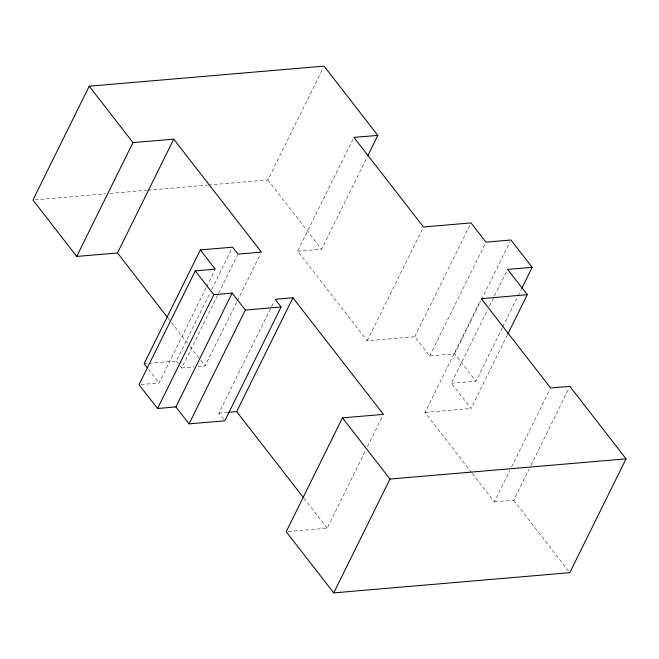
<?xml version="1.0" encoding="UTF-8"?>
<svg xmlns="http://www.w3.org/2000/svg" width="659" height="659" viewBox="0 0 659 659"><rect width="100%" height="100%" fill="white"/><g stroke="black" fill="none" stroke-linecap="round" stroke-linejoin="round"><path stroke-width="0.49" stroke-dasharray="3.29 2.47" d="M141.001 384.543L159.025 383.003L206.209 287.53M206.662 286.616L214.834 270.091M149.123 363.307L176.332 361.017L209.9 293.082M211.72 289.408L231.68 249.02M208.343 185.031L267.834 179.948L323.19 67.951M179.915 365.646L181.703 367.961L237.512 255.049M198.021 366.552L205.155 365.934L236.919 301.674M237.372 300.751L260.511 253.937M502.24 327.943L475.93 381.182L454.677 353.809L429.693 356.017L414.758 336.741L367.236 340.818L297.613 251.186L352.969 139.189M223.64 419.272L218.879 413.111L274.235 301.122M297.613 251.186L321.576 249.259L367.401 156.537M367.236 340.818L423.045 227.899M414.758 336.741L470.567 223.829M288.263 531.525L327.169 528.205L365.737 450.171M367.549 446.497L382.517 416.208M429.693 356.017L485.502 243.105M471.663 472.594L425.022 412.509L480.37 300.52M454.677 353.809L480.996 300.57M481.449 299.647L510.033 241.812M507.323 335.077L471.028 408.514L451.324 383.225L487.619 309.788M489.439 306.114L506.68 271.228M502.693 327.021L517.669 296.731M518.122 295.809L521.294 289.383M472.297 473.409L494.357 501.82L509.786 470.608M511.598 466.943L550.158 388.909M494.357 501.82L513.658 500.239L529.078 469.027M530.899 465.353L569.005 388.242M181.703 367.961L193.944 366.906M425.022 412.509L471.028 408.514M35.001 199.858L105.778 193.804M109.88 193.449L146.8 190.294M147.83 190.212L207.321 185.121M218.879 413.111L227.775 412.361M144.09 363.735L148.118 363.389M451.324 383.225L475.93 381.182M267.834 179.948L321.576 249.259M513.658 500.239L569.788 572.687M167.946 317.984L189.388 345.613M190.014 346.428L200.114 359.435M200.74 360.242L205.155 365.934M303.914 498.245L327.169 528.205M176.332 361.017L179.314 364.872M148.448 369.353L159.025 383.003"/><path stroke-width="0.99" d="M367.854 155.623L377.838 135.424L324.096 66.114L89.212 86.197L32.95 200.031L76.716 256.433L117.483 252.974L167.312 317.168M76.716 256.433L132.97 142.599L173.745 139.14L261.417 252.1L237.965 254.127L232.586 247.183L200.344 249.901L144.09 363.735L147.204 367.747M117.483 252.974L173.745 139.14M200.344 249.901L215.287 269.169L195.253 270.89L139 384.716L157.567 408.514L175.904 406.916L189.075 423.861L224.826 420.813L281.088 306.979L275.141 299.285L292.925 297.777L383.431 414.371L342.474 417.864L286.212 531.698L333.734 592.886L569.788 572.687L626.05 458.853L569.911 386.405L550.619 387.994L481.284 298.684L527.282 294.688L507.776 334.162M157.567 408.514L213.829 294.688L232.157 293.082L245.337 310.035L281.088 306.979M175.904 406.916L232.157 293.082M189.075 423.861L245.337 310.035M228.764 412.279L236.663 411.611L292.925 297.777M333.734 592.886L389.996 479.052L626.05 458.853M521.747 288.469L532.184 267.348L510.939 239.983L485.955 242.183L471.02 222.915L423.498 226.984L353.875 137.352L377.838 135.424M532.184 267.348L507.587 269.391L527.282 294.688M195.253 270.89L213.829 294.688M342.474 417.864L389.996 479.052M89.212 86.197L132.97 142.599M236.663 411.611L303.288 497.438"/></g></svg>
